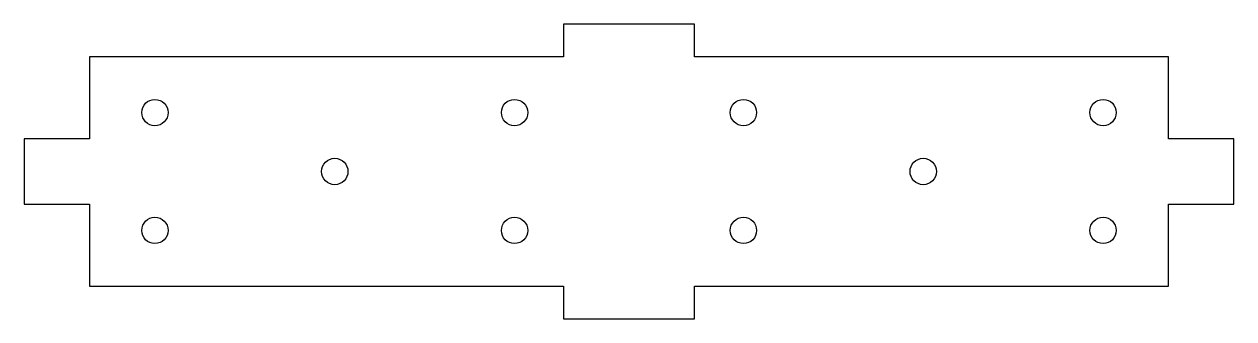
# Model space of a CAD drawing. Header units: inches. Extents: x -9 to 0.25, y -1.13 to 1.13.
import ezdxf

# ---------------------------------------------------------------- set-up
doc = ezdxf.new("R2010")
doc.units = ezdxf.units.IN
doc.layers.get('0').update_dxf_attribs({"linetype": 'CONTINUOUS'})

msp = doc.modelspace()

# ---------------------------------------------------------------- linework, layer by layer
msp.add_lwpolyline([(-0.25, 0.25), (-0.25, 0.875), (-3.875, 0.875), (-3.875, 1.125), (-4.875, 1.125), (-4.875, 0.875), (-8.5, 0.875), (-8.5, 0.25), (-9, 0.25), (-9, -0.25), (-8.5, -0.25), (-8.5, -0.875), (-4.875, -0.875), (-4.875, -1.125), (-3.875, -1.125), (-3.875, -0.875), (-0.25, -0.875), (-0.25, -0.25), (0.25, -0.25), (0.25, 0.25)], close=True)
for centre in [(-8, 0.45), (-5.25, 0.45), (-3.5, 0.45), (-0.75, 0.45), (-6.625, 0), (-2.125, 0), (-8, -0.45), (-5.25, -0.45), (-3.5, -0.45), (-0.75, -0.45)]:
    msp.add_circle(centre, 0.1007)

doc.saveas('drawing.dxf')
